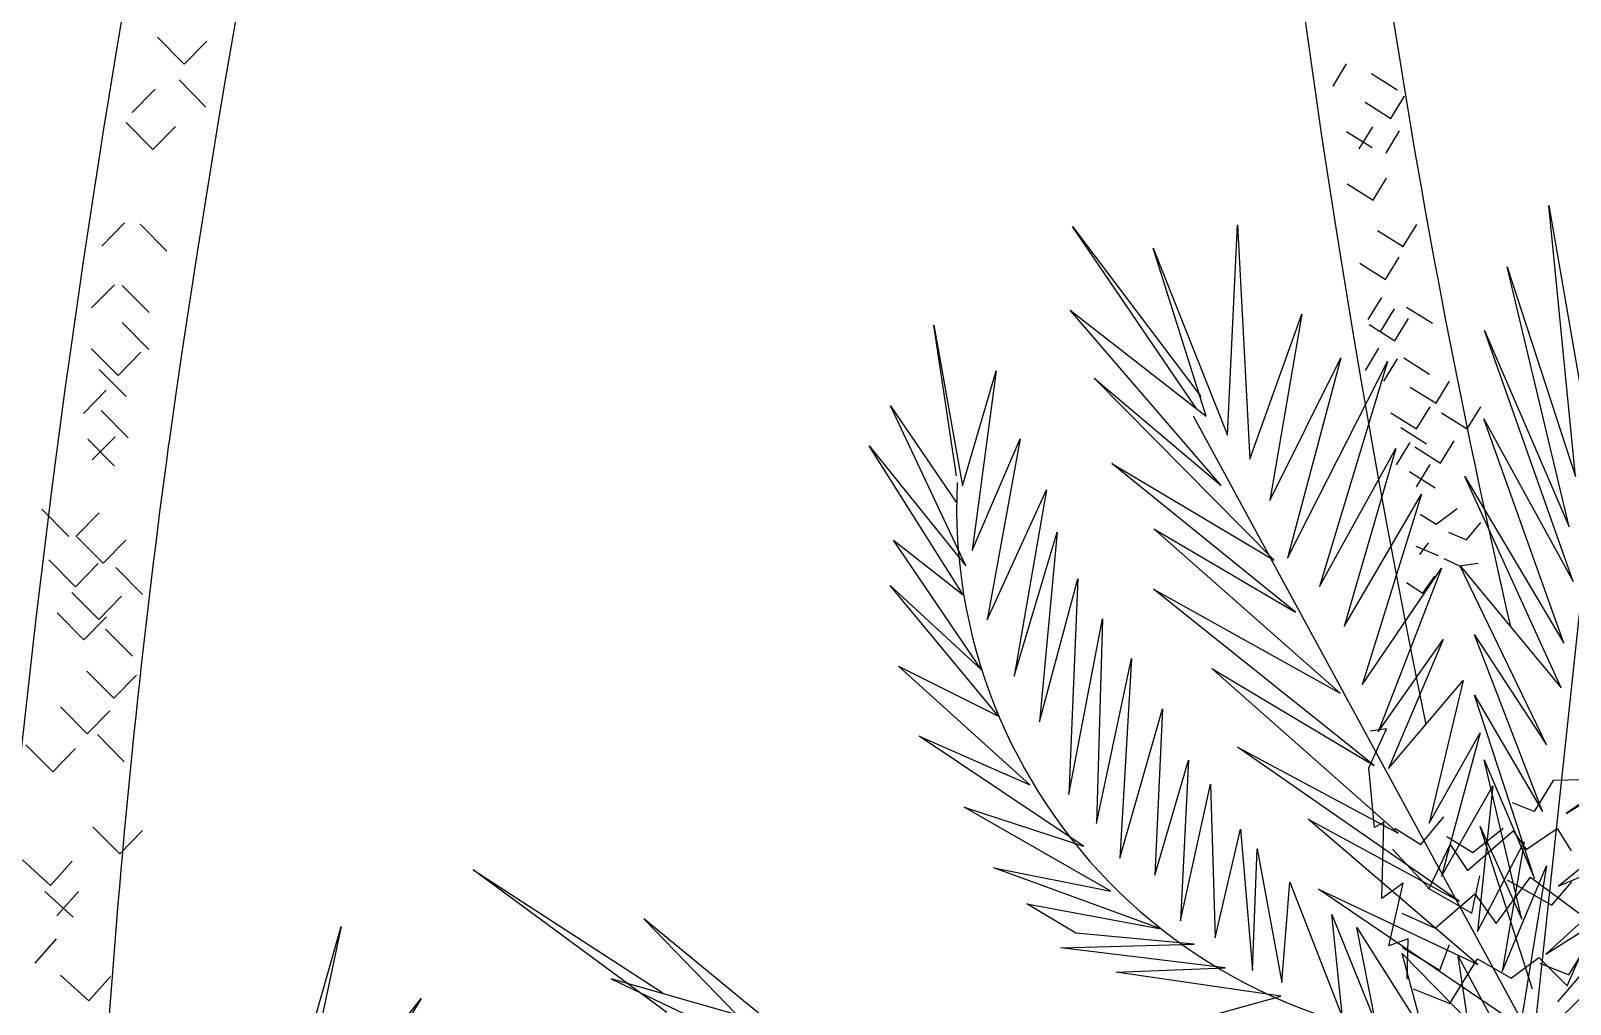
# Model space of a CAD drawing. Header units: millimetres. Extents: x 0 to 1800, y 0 to 1200.
# Drawn here: x 1450.3 to 1505.6, y 590.8 to 625.8 of the extents above; entities that cross this region are included whole.
import ezdxf

# ---------------------------------------------------------------- set-up
doc = ezdxf.new("R2010")
doc.units = ezdxf.units.MM

msp = doc.modelspace()

# ---------------------------------------------------------------- linework, layer by layer
at = {"color": 3}
for p, q in [((1454.863, 625.547), (1455.825, 624.577)), ((1454.863, 625.547), (1455.825, 624.577)), ((1455.825, 624.577), (1456.642, 625.41)), ((1455.825, 624.577), (1456.642, 625.41)), ((1497.052, 623.796), (1497.54, 624.592)), ((1497.052, 623.796), (1497.54, 624.592)), ((1498.427, 624.246), (1499.35, 623.662)), ((1498.427, 624.246), (1499.35, 623.662)), ((1453.965, 622.853), (1454.782, 623.686)), ((1453.965, 622.853), (1454.782, 623.686)), ((1455.646, 624.014), (1456.608, 623.045)), ((1455.646, 624.014), (1456.608, 623.045)), ((1498.203, 623.217), (1499.126, 622.633)), ((1498.203, 623.217), (1499.126, 622.633)), ((1499.126, 622.633), (1499.614, 623.429)), ((1499.126, 622.633), (1499.614, 623.429)), ((1453.74, 622.487), (1454.701, 621.517)), ((1453.74, 622.487), (1454.701, 621.517)), ((1454.701, 621.517), (1455.518, 622.35)), ((1454.701, 621.517), (1455.518, 622.35)), ((1497.532, 622.17), (1498.456, 621.586)), ((1497.532, 622.17), (1498.456, 621.586)), ((1497.995, 621.538), (1498.482, 622.334)), ((1497.995, 621.538), (1498.482, 622.334)), ((1498.955, 621.393), (1499.442, 622.188)), ((1498.955, 621.393), (1499.442, 622.188)), ((1498.488, 619.701), (1498.975, 620.497)), ((1498.488, 619.701), (1498.975, 620.497)), ((1497.564, 620.285), (1498.488, 619.701)), ((1497.564, 620.285), (1498.488, 619.701)), ((1505.756, 609.79), (1504.795, 619.513)), ((1504.795, 619.513), (1506.06, 612.205)), ((1505.756, 609.79), (1504.795, 619.513)), ((1504.795, 619.513), (1506.06, 612.205)), ((1452.872, 618.052), (1453.689, 618.885)), ((1452.872, 618.052), (1453.689, 618.885)), ((1454.241, 618.843), (1455.202, 617.873)), ((1454.241, 618.843), (1455.202, 617.873)), ((1492.141, 612.237), (1487.7, 618.761)), ((1487.7, 618.761), (1492.307, 612.653)), ((1492.141, 612.237), (1487.7, 618.761)), ((1487.7, 618.761), (1492.307, 612.653)), ((1493.266, 611.269), (1493.626, 618.821)), ((1493.266, 611.269), (1493.626, 618.821)), ((1493.626, 618.821), (1494.063, 610.405)), ((1493.626, 618.821), (1494.063, 610.405)), ((1499.573, 618.034), (1500.06, 618.83)), ((1499.573, 618.034), (1500.06, 618.83)), ((1498.649, 618.618), (1499.573, 618.034)), ((1498.649, 618.618), (1499.573, 618.034)), ((1492.498, 611.947), (1490.599, 617.976)), ((1490.599, 617.976), (1493.266, 611.269)), ((1492.498, 611.947), (1490.599, 617.976)), ((1490.599, 617.976), (1493.266, 611.269)), ((1498.937, 616.86), (1499.425, 617.656)), ((1498.937, 616.86), (1499.425, 617.656)), ((1498.014, 617.444), (1498.937, 616.86)), ((1498.014, 617.444), (1498.937, 616.86)), ((1505.53, 607.98), (1503.305, 617.311)), ((1503.305, 617.311), (1505.756, 609.79)), ((1505.53, 607.98), (1503.305, 617.311)), ((1503.305, 617.311), (1505.756, 609.79)), ((1452.504, 615.833), (1453.321, 616.666)), ((1452.504, 615.833), (1453.321, 616.666)), ((1453.603, 616.645), (1454.565, 615.675)), ((1453.603, 616.645), (1454.565, 615.675)), ((1498.318, 615.417), (1498.805, 616.213)), ((1498.318, 615.417), (1498.805, 616.213)), ((1493.04, 609.458), (1487.619, 615.752)), ((1487.619, 615.752), (1492.498, 611.947)), ((1493.04, 609.458), (1487.619, 615.752)), ((1487.619, 615.752), (1492.498, 611.947)), ((1494.063, 610.405), (1495.928, 615.613)), ((1494.063, 610.405), (1495.928, 615.613)), ((1495.928, 615.613), (1494.782, 608.926)), ((1495.928, 615.613), (1494.782, 608.926)), ((1498.767, 615.005), (1499.254, 615.801)), ((1498.767, 615.005), (1499.254, 615.801)), ((1499.267, 614.659), (1499.755, 615.455)), ((1499.267, 614.659), (1499.755, 615.455)), ((1499.692, 615.867), (1500.616, 615.282)), ((1499.692, 615.867), (1500.616, 615.282)), ((1453.599, 615.308), (1454.56, 614.339)), ((1453.599, 615.308), (1454.56, 614.339)), ((1483.536, 609.809), (1482.724, 615.219)), ((1482.724, 615.219), (1483.758, 609.452)), ((1483.536, 609.809), (1482.724, 615.219)), ((1482.724, 615.219), (1483.758, 609.452)), ((1498.344, 615.243), (1499.267, 614.659)), ((1498.344, 615.243), (1499.267, 614.659)), ((1505.665, 606.022), (1502.484, 615.021)), ((1502.484, 615.021), (1505.53, 607.98)), ((1505.665, 606.022), (1502.484, 615.021)), ((1502.484, 615.021), (1505.53, 607.98)), ((1504.254, 589.48), (1507.009, 615.3)), ((1504.254, 589.48), (1507.009, 615.3)), ((1452.491, 614.38), (1453.453, 613.411)), ((1452.491, 614.38), (1453.453, 613.411)), ((1498.214, 613.589), (1498.701, 614.385)), ((1498.214, 613.589), (1498.701, 614.385)), ((1453.453, 613.411), (1454.269, 614.244)), ((1453.453, 613.411), (1454.269, 614.244)), ((1494.782, 608.926), (1497.327, 614.046)), ((1494.782, 608.926), (1497.327, 614.046)), ((1497.327, 614.046), (1495.421, 606.854)), ((1497.327, 614.046), (1495.421, 606.854)), ((1495.421, 606.854), (1499.01, 613.907)), ((1495.421, 606.854), (1499.01, 613.907)), ((1499.01, 613.907), (1496.568, 605.842)), ((1499.01, 613.907), (1496.568, 605.842)), ((1498.877, 613.209), (1499.365, 614.005)), ((1498.877, 613.209), (1499.365, 614.005)), ((1499.588, 614.039), (1500.512, 613.455)), ((1499.588, 614.039), (1500.512, 613.455)), ((1452.78, 613.631), (1453.741, 612.661)), ((1452.78, 613.631), (1453.741, 612.661)), ((1483.758, 609.452), (1484.961, 613.577)), ((1483.758, 609.452), (1484.961, 613.577)), ((1484.961, 613.577), (1484.106, 607.135)), ((1484.961, 613.577), (1484.106, 607.135)), ((1494.935, 606.781), (1488.483, 613.311)), ((1488.483, 613.311), (1493.04, 609.458)), ((1494.935, 606.781), (1488.483, 613.311)), ((1488.483, 613.311), (1493.04, 609.458)), ((1500.748, 612.412), (1501.235, 613.208)), ((1500.748, 612.412), (1501.235, 613.208)), ((1452.214, 612.052), (1453.03, 612.885)), ((1452.214, 612.052), (1453.03, 612.885)), ((1499.824, 612.996), (1500.748, 612.412)), ((1499.824, 612.996), (1500.748, 612.412)), ((1452.85, 612.148), (1453.811, 611.178)), ((1452.85, 612.148), (1453.811, 611.178)), ((1483.876, 606.579), (1481.174, 612.322)), ((1481.174, 612.322), (1483.533, 608.861)), ((1483.876, 606.579), (1481.174, 612.322)), ((1481.174, 612.322), (1483.533, 608.861)), ((1500.05, 611.49), (1500.538, 612.286)), ((1500.05, 611.49), (1500.538, 612.286)), ((1501.871, 611.491), (1502.358, 612.286)), ((1501.871, 611.491), (1502.358, 612.286)), ((1504.254, 589.48), (1492.046, 611.951)), ((1504.254, 589.48), (1492.046, 611.951)), ((1499.127, 612.074), (1500.05, 611.49)), ((1499.127, 612.074), (1500.05, 611.49)), ((1499.486, 611.541), (1500.409, 610.957)), ((1499.486, 611.541), (1500.409, 610.957)), ((1500.947, 612.075), (1501.871, 611.491)), ((1500.947, 612.075), (1501.871, 611.491)), ((1505.331, 603.804), (1502.461, 611.855)), ((1502.461, 611.855), (1505.665, 606.022)), ((1505.331, 603.804), (1502.461, 611.855)), ((1502.461, 611.855), (1505.665, 606.022)), ((1452.364, 611.12), (1453.326, 610.151)), ((1452.364, 611.12), (1453.326, 610.151)), ((1452.529, 610.381), (1453.345, 611.214)), ((1452.529, 610.381), (1453.345, 611.214)), ((1484.106, 607.135), (1485.824, 611.136)), ((1484.106, 607.135), (1485.824, 611.136)), ((1485.824, 611.136), (1484.639, 604.644)), ((1485.824, 611.136), (1484.639, 604.644)), ((1499.327, 610.209), (1499.815, 611.005)), ((1499.327, 610.209), (1499.815, 611.005)), ((1500.91, 610.269), (1501.398, 611.064)), ((1500.91, 610.269), (1501.398, 611.064)), ((1483.784, 605.535), (1480.403, 610.891)), ((1480.403, 610.891), (1483.876, 606.579)), ((1483.784, 605.535), (1480.403, 610.891)), ((1480.403, 610.891), (1483.876, 606.579)), ((1496.568, 605.842), (1499.308, 610.789)), ((1496.568, 605.842), (1499.308, 610.789)), ((1499.308, 610.789), (1497.451, 604.399)), ((1499.308, 610.789), (1497.451, 604.399)), ((1499.987, 610.853), (1500.91, 610.269)), ((1499.987, 610.853), (1500.91, 610.269)), ((1495.711, 604.919), (1489.11, 610.255)), ((1489.11, 610.255), (1494.935, 606.781)), ((1495.711, 604.919), (1489.11, 610.255)), ((1489.11, 610.255), (1494.935, 606.781)), ((1499.792, 609.964), (1500.715, 609.38)), ((1499.792, 609.964), (1500.715, 609.38)), ((1500.053, 609.417), (1500.54, 610.213)), ((1500.053, 609.417), (1500.54, 610.213)), ((1505.242, 602.203), (1501.777, 609.786)), ((1501.777, 609.786), (1505.331, 603.804)), ((1505.242, 602.203), (1501.777, 609.786)), ((1501.777, 609.786), (1505.331, 603.804)), ((1484.639, 604.644), (1486.765, 609.311)), ((1484.639, 604.644), (1486.765, 609.311)), ((1486.765, 609.311), (1485.609, 602.622)), ((1486.765, 609.311), (1485.609, 602.622)), ((1497.451, 604.399), (1500.221, 609.149)), ((1497.451, 604.399), (1500.221, 609.149)), ((1500.221, 609.149), (1498.092, 602.315)), ((1500.221, 609.149), (1498.092, 602.315)), ((1450.722, 608.608), (1451.683, 607.638)), ((1450.722, 608.608), (1451.683, 607.638)), ((1451.954, 607.643), (1452.771, 608.476)), ((1451.954, 607.643), (1452.771, 608.476)), ((1500.178, 608.439), (1500.759, 608.076)), ((1500.178, 608.439), (1500.759, 608.076)), ((1500.759, 608.076), (1501.511, 608.638)), ((1500.759, 608.076), (1501.511, 608.638)), ((1485.609, 602.622), (1487.153, 607.782)), ((1485.609, 602.622), (1487.153, 607.782)), ((1487.153, 607.782), (1486.521, 600.982)), ((1487.153, 607.782), (1486.521, 600.982)), ((1497.312, 602.009), (1490.616, 607.91)), ((1490.616, 607.91), (1495.711, 604.919)), ((1497.312, 602.009), (1490.616, 607.91)), ((1490.616, 607.91), (1495.711, 604.919)), ((1501.191, 607.785), (1501.838, 607.515)), ((1501.191, 607.785), (1501.838, 607.515)), ((1501.838, 607.515), (1502.352, 608.137)), ((1501.838, 607.515), (1502.352, 608.137)), ((1451.954, 607.643), (1452.916, 606.673)), ((1451.954, 607.643), (1452.916, 606.673)), ((1452.916, 606.673), (1453.733, 607.506)), ((1452.916, 606.673), (1453.733, 607.506)), ((1484.435, 602.849), (1481.279, 607.505)), ((1481.279, 607.505), (1483.784, 605.535)), ((1484.435, 602.849), (1481.279, 607.505)), ((1481.279, 607.505), (1483.784, 605.535)), ((1500.023, 607.284), (1500.829, 606.954)), ((1500.023, 607.284), (1500.829, 606.954)), ((1500.166, 606.992), (1500.482, 607.406)), ((1500.166, 606.992), (1500.482, 607.406)), ((1450.965, 606.797), (1451.926, 605.828)), ((1450.965, 606.797), (1451.926, 605.828)), ((1451.926, 605.828), (1452.743, 606.661)), ((1451.926, 605.828), (1452.743, 606.661)), ((1501.023, 606.848), (1501.591, 606.578)), ((1501.023, 606.848), (1501.591, 606.578)), ((1501.591, 606.578), (1502.262, 606.678)), ((1501.591, 606.578), (1502.262, 606.678)), ((1504.714, 600.158), (1501.599, 606.596)), ((1501.599, 606.596), (1505.242, 602.203)), ((1504.714, 600.158), (1501.599, 606.596)), ((1501.599, 606.596), (1505.242, 602.203)), ((1453.373, 606.521), (1454.335, 605.551)), ((1453.373, 606.521), (1454.335, 605.551)), ((1486.521, 600.982), (1487.9, 606.117)), ((1486.521, 600.982), (1487.9, 606.117)), ((1487.9, 606.117), (1487.57, 598.368)), ((1487.9, 606.117), (1487.57, 598.368)), ((1498.092, 602.315), (1500.947, 606.498)), ((1498.092, 602.315), (1500.947, 606.498)), ((1500.947, 606.498), (1498.674, 600.626)), ((1500.947, 606.498), (1498.674, 600.626)), ((1500.275, 605.604), (1500.711, 606.214)), ((1500.275, 605.604), (1500.711, 606.214)), ((1451.799, 605.628), (1452.761, 604.659)), ((1451.799, 605.628), (1452.761, 604.659)), ((1452.761, 604.659), (1453.578, 605.492)), ((1452.761, 604.659), (1453.578, 605.492)), ((1485.053, 601.188), (1481.156, 605.875)), ((1481.156, 605.875), (1484.435, 602.849)), ((1485.053, 601.188), (1481.156, 605.875)), ((1481.156, 605.875), (1484.435, 602.849)), ((1498.526, 599.419), (1490.613, 605.742)), ((1490.613, 605.742), (1497.312, 602.009)), ((1498.526, 599.419), (1490.613, 605.742)), ((1490.613, 605.742), (1497.312, 602.009)), ((1499.691, 605.978), (1500.275, 605.604)), ((1499.691, 605.978), (1500.275, 605.604)), ((1451.262, 604.891), (1452.223, 603.922)), ((1451.262, 604.891), (1452.223, 603.922)), ((1452.223, 603.922), (1453.04, 604.755)), ((1452.223, 603.922), (1453.04, 604.755)), ((1487.57, 598.368), (1488.783, 604.674)), ((1487.57, 598.368), (1488.783, 604.674)), ((1488.783, 604.674), (1488.561, 597.332)), ((1488.783, 604.674), (1488.561, 597.332)), ((1453.005, 604.302), (1453.967, 603.332)), ((1453.005, 604.302), (1453.967, 603.332)), ((1498.674, 600.626), (1501.003, 603.936)), ((1498.674, 600.626), (1501.003, 603.936)), ((1501.003, 603.936), (1499.041, 599.307)), ((1501.003, 603.936), (1499.041, 599.307)), ((1504.575, 597.768), (1502.131, 604.106)), ((1502.131, 604.106), (1504.714, 600.158)), ((1504.575, 597.768), (1502.131, 604.106)), ((1502.131, 604.106), (1504.714, 600.158)), ((1488.561, 597.332), (1489.822, 603.254)), ((1488.561, 597.332), (1489.822, 603.254)), ((1489.822, 603.254), (1489.405, 596.085)), ((1489.822, 603.254), (1489.405, 596.085)), ((1452.334, 602.797), (1453.296, 601.827)), ((1452.334, 602.797), (1453.296, 601.827)), ((1486.17, 598.715), (1481.46, 602.983)), ((1481.46, 602.983), (1485.053, 601.188)), ((1486.17, 598.715), (1481.46, 602.983)), ((1481.46, 602.983), (1485.053, 601.188)), ((1499.388, 596.99), (1492.702, 602.893)), ((1492.702, 602.893), (1498.526, 599.419)), ((1499.388, 596.99), (1492.702, 602.893)), ((1492.702, 602.893), (1498.526, 599.419)), ((1453.296, 601.827), (1454.112, 602.66)), ((1453.296, 601.827), (1454.112, 602.66)), ((1499.041, 599.307), (1501.72, 602.469)), ((1499.041, 599.307), (1501.72, 602.469)), ((1501.72, 602.469), (1500.499, 597.346)), ((1501.72, 602.469), (1500.499, 597.346)), ((1504.28, 595.354), (1502.128, 601.937)), ((1502.128, 601.937), (1504.575, 597.768)), ((1504.28, 595.354), (1502.128, 601.937)), ((1502.128, 601.937), (1504.575, 597.768)), ((1511.576, 601.969), (1505.421, 597.693)), ((1511.576, 601.969), (1505.421, 597.693)), ((1451.385, 601.519), (1452.346, 600.549)), ((1451.385, 601.519), (1452.346, 600.549)), ((1452.346, 600.549), (1453.163, 601.382)), ((1452.346, 600.549), (1453.163, 601.382)), ((1489.405, 596.085), (1490.93, 601.442)), ((1489.405, 596.085), (1490.93, 601.442)), ((1490.93, 601.442), (1490.66, 595.479)), ((1490.93, 601.442), (1490.66, 595.479)), ((1452.714, 600.521), (1453.676, 599.551)), ((1452.714, 600.521), (1453.676, 599.551)), ((1498.34, 599.332), (1498.976, 600.73)), ((1498.34, 599.332), (1498.976, 600.73)), ((1498.976, 600.73), (1498.383, 600.641)), ((1498.976, 600.73), (1498.383, 600.641)), ((1500.499, 597.346), (1502.332, 600.582)), ((1500.499, 597.346), (1502.332, 600.582)), ((1502.332, 600.582), (1500.943, 595.446)), ((1502.332, 600.582), (1500.943, 595.446)), ((1450.145, 600.16), (1451.107, 599.19)), ((1450.145, 600.16), (1451.107, 599.19)), ((1451.107, 599.19), (1451.924, 600.023)), ((1451.107, 599.19), (1451.924, 600.023)), ((1488.092, 596.515), (1482.206, 600.465)), ((1482.206, 600.465), (1486.17, 598.715)), ((1488.092, 596.515), (1482.206, 600.465)), ((1482.206, 600.465), (1486.17, 598.715)), ((1501.575, 594.546), (1493.623, 600.069)), ((1493.623, 600.069), (1499.388, 596.99)), ((1501.575, 594.546), (1493.623, 600.069)), ((1493.623, 600.069), (1499.388, 596.99)), ((1505.421, 597.693), (1509.666, 600.308)), ((1505.421, 597.693), (1509.666, 600.308)), ((1490.66, 595.479), (1491.862, 599.604)), ((1490.66, 595.479), (1491.862, 599.604)), ((1491.862, 599.604), (1491.573, 593.839)), ((1491.862, 599.604), (1491.573, 593.839)), ((1503.831, 593.901), (1502.476, 599.621)), ((1502.476, 599.621), (1504.28, 595.354)), ((1503.831, 593.901), (1502.476, 599.621)), ((1502.476, 599.621), (1504.28, 595.354)), ((1510.464, 599.433), (1505.147, 595.082)), ((1510.464, 599.433), (1505.147, 595.082)), ((1498.542, 597.194), (1498.34, 599.332)), ((1498.542, 597.194), (1498.34, 599.332)), ((1504.955, 598.879), (1504.266, 597.769)), ((1504.955, 598.879), (1504.266, 597.769)), ((1506.037, 598.899), (1504.955, 598.879)), ((1506.037, 598.899), (1504.955, 598.879)), ((1491.573, 593.839), (1492.658, 598.74)), ((1491.573, 593.839), (1492.658, 598.74)), ((1492.658, 598.74), (1492.818, 593.232)), ((1492.658, 598.74), (1492.818, 593.232)), ((1500.943, 595.446), (1502.785, 598.684)), ((1500.943, 595.446), (1502.785, 598.684)), ((1502.785, 598.684), (1502.236, 593.461)), ((1502.785, 598.684), (1502.236, 593.461)), ((1489.08, 594.899), (1483.821, 597.924)), ((1483.821, 597.924), (1488.092, 596.515)), ((1489.08, 594.899), (1483.821, 597.924)), ((1483.821, 597.924), (1488.092, 596.515)), ((1504.266, 597.769), (1503.493, 598.079)), ((1504.266, 597.769), (1503.493, 598.079)), ((1452.552, 597.218), (1453.514, 596.248)), ((1452.552, 597.218), (1453.514, 596.248)), ((1502.254, 592.279), (1496.159, 597.489)), ((1496.159, 597.489), (1501.575, 594.546)), ((1502.254, 592.279), (1496.159, 597.489)), ((1496.159, 597.489), (1501.575, 594.546)), ((1498.871, 597.386), (1498.542, 597.194)), ((1498.871, 597.386), (1498.542, 597.194)), ((1498.805, 594.64), (1498.871, 597.386)), ((1498.805, 594.64), (1498.871, 597.386)), ((1500.206, 596.579), (1501.033, 597.568)), ((1500.206, 596.579), (1501.033, 597.568)), ((1504.208, 591.387), (1502.337, 597.231)), ((1502.337, 597.231), (1503.831, 593.901)), ((1504.208, 591.387), (1502.337, 597.231)), ((1502.337, 597.231), (1503.831, 593.901)), ((1453.514, 596.248), (1454.33, 597.081)), ((1453.514, 596.248), (1454.33, 597.081)), ((1492.818, 593.232), (1493.727, 597.124)), ((1492.818, 593.232), (1493.727, 597.124)), ((1493.727, 597.124), (1494.158, 592.059)), ((1493.727, 597.124), (1494.158, 592.059)), ((1499.273, 597.162), (1500.206, 596.579)), ((1499.273, 597.162), (1500.206, 596.579)), ((1501.139, 596.861), (1502.07, 596.29)), ((1501.139, 596.861), (1502.07, 596.29)), ((1501.883, 595.646), (1503.521, 597.065)), ((1501.883, 595.646), (1503.521, 597.065)), ((1502.07, 596.29), (1503.153, 597.164)), ((1502.07, 596.29), (1503.153, 597.164)), ((1502.236, 593.461), (1503.913, 596.673)), ((1502.236, 593.461), (1503.913, 596.673)), ((1503.913, 596.673), (1503.119, 592.018)), ((1503.913, 596.673), (1503.119, 592.018)), ((1503.521, 597.065), (1503.988, 596.4)), ((1503.521, 597.065), (1503.988, 596.4)), ((1503.988, 596.4), (1505.098, 597.159)), ((1503.988, 596.4), (1505.098, 597.159)), ((1509.352, 596.897), (1504.686, 592.644)), ((1509.352, 596.897), (1504.686, 592.644)), ((1505.098, 597.159), (1505.597, 596.357)), ((1505.098, 597.159), (1505.597, 596.357)), ((1505.147, 595.082), (1509.352, 596.897)), ((1505.147, 595.082), (1509.352, 596.897)), ((1494.158, 592.059), (1494.33, 596.42)), ((1494.158, 592.059), (1494.33, 596.42)), ((1494.33, 596.42), (1495.218, 591.626)), ((1494.33, 596.42), (1495.218, 591.626)), ((1499.181, 596.414), (1500.507, 595.002)), ((1499.181, 596.414), (1500.507, 595.002)), ((1500.507, 595.002), (1501.255, 596.583)), ((1500.507, 595.002), (1501.255, 596.583)), ((1501.255, 596.583), (1501.883, 595.646)), ((1501.255, 596.583), (1501.883, 595.646)), ((1450.021, 596.028), (1451.03, 595.108)), ((1450.021, 596.028), (1451.03, 595.108)), ((1451.03, 595.108), (1451.804, 595.981)), ((1451.03, 595.108), (1451.804, 595.981)), ((1473.147, 590.553), (1466.201, 595.675)), ((1466.201, 595.675), (1473.001, 591.256)), ((1473.147, 590.553), (1466.201, 595.675)), ((1466.201, 595.675), (1473.001, 591.256)), ((1490.874, 593.557), (1484.885, 595.738)), ((1484.885, 595.738), (1489.08, 594.899)), ((1490.874, 593.557), (1484.885, 595.738)), ((1484.885, 595.738), (1489.08, 594.899)), ((1503.119, 592.018), (1504.709, 595.81)), ((1503.119, 592.018), (1504.709, 595.81)), ((1504.709, 595.81), (1503.758, 589.946)), ((1504.709, 595.81), (1503.758, 589.946)), ((1495.218, 591.626), (1495.504, 595.223)), ((1495.218, 591.626), (1495.504, 595.223)), ((1495.504, 595.223), (1497.397, 590.366)), ((1495.504, 595.223), (1497.397, 590.366)), ((1503.184, 590.452), (1496.536, 594.975)), ((1496.536, 594.975), (1502.254, 592.279)), ((1503.184, 590.452), (1496.536, 594.975)), ((1496.536, 594.975), (1502.254, 592.279)), ((1499.568, 595.193), (1498.805, 594.64)), ((1499.568, 595.193), (1498.805, 594.64)), ((1499.059, 592.948), (1499.568, 595.193)), ((1499.059, 592.948), (1499.568, 595.193)), ((1500.439, 595.027), (1502.028, 594.116)), ((1500.439, 595.027), (1502.028, 594.116)), ((1502.028, 594.116), (1502.315, 595.451)), ((1502.028, 594.116), (1502.315, 595.451)), ((1502.904, 593.75), (1504.138, 595.404)), ((1502.904, 593.75), (1504.138, 595.404)), ((1503.301, 595.314), (1504.9, 594.405)), ((1503.301, 595.314), (1504.9, 594.405)), ((1504.138, 595.404), (1505.941, 594.064)), ((1504.138, 595.404), (1505.941, 594.064)), ((1504.686, 592.644), (1508.775, 595.235)), ((1504.686, 592.644), (1508.775, 595.235)), ((1504.9, 594.405), (1505.621, 595.236)), ((1504.9, 594.405), (1505.621, 595.236)), ((1508.775, 595.235), (1505.103, 590.929)), ((1508.775, 595.235), (1505.103, 590.929)), ((1450.828, 594.893), (1451.837, 593.973)), ((1450.828, 594.893), (1451.837, 593.973)), ((1451.259, 594.014), (1452.033, 594.887)), ((1451.259, 594.014), (1452.033, 594.887)), ((1487.823, 593.395), (1486.064, 594.446)), ((1486.064, 594.446), (1490.874, 593.557)), ((1487.823, 593.395), (1486.064, 594.446)), ((1486.064, 594.446), (1490.874, 593.557)), ((1500.721, 593.577), (1502.138, 594.808)), ((1500.721, 593.577), (1502.138, 594.808)), ((1502.138, 594.808), (1502.904, 593.75)), ((1502.138, 594.808), (1502.904, 593.75)), ((1477.811, 589.406), (1472.319, 593.913)), ((1472.319, 593.913), (1475.661, 590.469)), ((1477.811, 589.406), (1472.319, 593.913)), ((1472.319, 593.913), (1475.661, 590.469)), ((1497.397, 590.366), (1497.011, 594.063)), ((1497.011, 594.063), (1498.593, 590.154)), ((1497.397, 590.366), (1497.011, 594.063)), ((1497.011, 594.063), (1498.593, 590.154)), ((1499.525, 594.12), (1500.721, 593.577)), ((1499.525, 594.12), (1500.721, 593.577)), ((1458.708, 584.001), (1461.464, 593.639)), ((1458.708, 584.001), (1461.464, 593.639)), ((1461.464, 593.639), (1459.566, 584.799)), ((1461.464, 593.639), (1459.566, 584.799)), ((1492.071, 593.002), (1487.823, 593.395)), ((1492.071, 593.002), (1487.823, 593.395)), ((1498.593, 590.154), (1497.906, 593.605)), ((1497.906, 593.605), (1500.295, 589.817)), ((1498.593, 590.154), (1497.906, 593.605)), ((1497.906, 593.605), (1500.295, 589.817)), ((1450.476, 592.325), (1451.25, 593.198)), ((1450.476, 592.325), (1451.25, 593.198)), ((1487.284, 592.876), (1492.071, 593.002)), ((1487.284, 592.876), (1492.071, 593.002)), ((1493.184, 592.15), (1487.284, 592.876)), ((1493.184, 592.15), (1487.284, 592.876)), ((1499.749, 593.194), (1499.059, 592.948)), ((1499.749, 593.194), (1499.059, 592.948)), ((1499.547, 592.88), (1500.882, 592.073)), ((1499.547, 592.88), (1500.882, 592.073)), ((1499.717, 591.744), (1499.749, 593.194)), ((1499.717, 591.744), (1499.749, 593.194)), ((1500.882, 592.073), (1501.232, 592.99)), ((1500.882, 592.073), (1501.232, 592.99)), ((1505.459, 591.504), (1506.007, 592.759)), ((1505.459, 591.504), (1506.007, 592.759)), ((1500.295, 589.817), (1499.539, 592.665)), ((1499.539, 592.665), (1501.89, 590.258)), ((1500.295, 589.817), (1499.539, 592.665)), ((1499.539, 592.665), (1501.89, 590.258)), ((1501.246, 590.872), (1502.239, 592.478)), ((1501.246, 590.872), (1502.239, 592.478)), ((1501.89, 590.258), (1501.543, 592.575)), ((1501.543, 592.575), (1502.922, 590.01)), ((1501.89, 590.258), (1501.543, 592.575)), ((1501.543, 592.575), (1502.922, 590.01)), ((1502.239, 592.478), (1503.447, 591.783)), ((1502.239, 592.478), (1503.447, 591.783)), ((1503.447, 591.783), (1504.441, 592.524)), ((1503.447, 591.783), (1504.441, 592.524)), ((1504.441, 592.524), (1505.459, 591.504)), ((1504.441, 592.524), (1505.459, 591.504)), ((1504.477, 592.316), (1505.514, 591.903)), ((1504.477, 592.316), (1505.514, 591.903)), ((1505.514, 591.903), (1505.907, 592.531)), ((1505.514, 591.903), (1505.907, 592.531)), ((1451.393, 591.891), (1452.402, 590.971)), ((1451.393, 591.891), (1452.402, 590.971)), ((1452.402, 590.971), (1453.176, 591.844)), ((1452.402, 590.971), (1453.176, 591.844)), ((1475.661, 590.469), (1471.15, 591.759)), ((1471.15, 591.759), (1476.507, 589.21)), ((1475.661, 590.469), (1471.15, 591.759)), ((1471.15, 591.759), (1476.507, 589.21)), ((1489.266, 592.001), (1493.184, 592.15)), ((1489.266, 592.001), (1493.184, 592.15)), ((1495.177, 591.134), (1489.266, 592.001)), ((1495.177, 591.134), (1489.266, 592.001)), ((1491.633, 590.153), (1495.177, 591.134)), ((1491.633, 590.153), (1495.177, 591.134)), ((1499.933, 591.398), (1501.246, 590.872)), ((1499.933, 591.398), (1501.246, 590.872)), ((1458.175, 583.166), (1464.329, 591.058)), ((1458.175, 583.166), (1464.329, 591.058)), ((1464.329, 591.058), (1458.32, 581.214)), ((1464.329, 591.058), (1458.32, 581.214))]:
    msp.add_line(p, q, dxfattribs=at)
at = {"color": 249}
for centre, radius, start, end in [((1870.942, 555.497), 423.305, 157.79336, 178.298), ((1870.942, 555.497), 423.305, 157.79336, 178.298), ((1887.7, 680.292), 395.375, 175.01956, 191.5857), ((1887.7, 680.292), 395.375, 175.01956, 191.5857), ((1931.312, 543.742), 480.764, 159.29794, 171.96358), ((1931.312, 543.742), 480.764, 159.29794, 171.96358), ((1801.404, 673.241), 305.832, 184.99849, 193.00856), ((1801.404, 673.241), 305.832, 184.99849, 193.00856)]:
    msp.add_arc(centre, radius, start, end, dxfattribs=at)
at = {"color": 3}
for centre, radius, start, end in [((1474.279, 623.052), 45.006, 311.761, 347.981), ((1474.279, 623.052), 45.006, 311.761, 347.981), ((1776.203, 567.209), 323.902, 172.23807, 179.20054), ((1776.203, 567.209), 323.902, 172.23807, 179.20054), ((1502.797, 608.678), 19.253, 177.3312, 274.3383), ((1502.797, 608.678), 19.253, 177.3312, 274.3383), ((1499.014, 625.603), 36.5, 278.2534, 324.0479), ((1499.014, 625.603), 36.5, 278.2534, 324.0479), ((1517.766, 615.265), 29.111, 242.3436, 310.8997), ((1517.766, 615.265), 29.111, 242.3436, 310.8997)]:
    msp.add_arc(centre, radius, start, end, dxfattribs=at)

doc.saveas('drawing.dxf')
